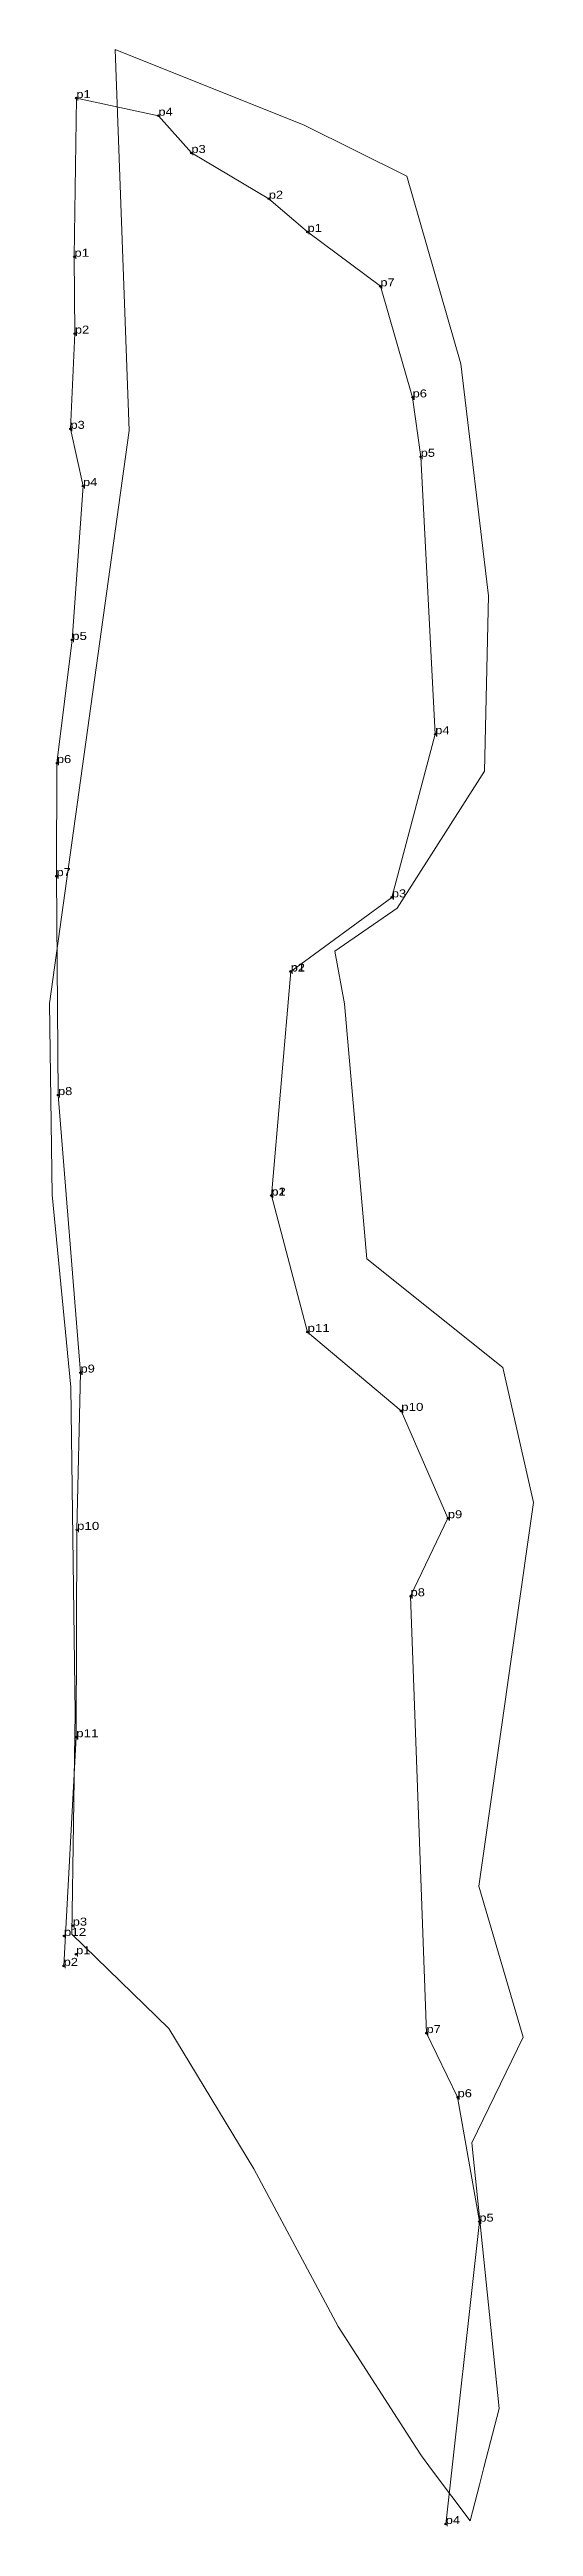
# Model space of a CAD drawing. Header units: metres. Extents: x 542491 to 544428, y 1828048 to 1835349.
# Drawn here: x 544319 to 544428, y 1828048 to 1828606 of the extents above.
import ezdxf

# ---------------------------------------------------------------- set-up
doc = ezdxf.new("R2010")
doc.units = ezdxf.units.M
doc.header["$LTSCALE"] = 0.72
doc.header["$PDMODE"] = 32
doc.header["$PDSIZE"] = 0.36
doc.layers.add('12', color=7, linetype='Continuous')
doc.layers.add('7', color=7, linetype='Continuous')
doc.layers.add('15', color=7, linetype='Continuous', lineweight=13)
doc.layers.add('2', color=7, linetype='Continuous', lineweight=13)

msp = doc.modelspace()

# ---------------------------------------------------------------- linework, layer by layer
at = {"layer": '15'}
msp.add_lwpolyline([(544407.99, 1828048.78), (544415.55, 1828116.87), (544410.66, 1828144.88), (544403.66, 1828159.31), (544400.09, 1828257.68), (544408.48, 1828275.24), (544397.95, 1828299.41), (544376.89, 1828317.17), (544368.79, 1828347.88), (544373.11, 1828398.33), (544395.87, 1828415.02), (544405.63, 1828451.77), (544402.36, 1828514.22), (544400.54, 1828527.59), (544393.29, 1828552.61), (544376.9, 1828564.85), (544368.19, 1828572.33), (544350.78, 1828582.63), (544343.36, 1828591.02), (544324.9, 1828594.98), (544324.44, 1828559.27), (544324.57, 1828541.96), (544323.58, 1828520.52), (544326.4, 1828507.63), (544323.94, 1828472.99), (544320.53, 1828445.27), (544320.44, 1828419.81), (544320.78, 1828370.51), (544325.84, 1828308.03), (544325.04, 1828272.62), (544324.86, 1828225.94), (544322.05, 1828174.45)], dxfattribs=at)
at = {"layer": '2'}
msp.add_lwpolyline([(544333.6, 1828605.92), (544376.18, 1828588.87), (544399.27, 1828577.39), (544411.41, 1828535.19), (544417.6, 1828482.91), (544416.68, 1828443.43), (544397.07, 1828412.62), (544383.06, 1828402.92), (544385.25, 1828391.07), (544390.27, 1828333.62), (544420.84, 1828309.2), (544427.71, 1828278.76), (544415.46, 1828192.37), (544425.43, 1828158.44), (544413.86, 1828134.58), (544419.98, 1828074.77), (544416.58, 1828061.51), (544415.58, 1828057.61), (544413.51, 1828049.53), (544405.04, 1828060.78), (544402.52, 1828064.12), (544401.23, 1828066.12), (544383.8, 1828093.28), (544364.85, 1828128.78), (544345.69, 1828160.33), (544323.88, 1828181.6), (544324.64, 1828231.43), (544323.64, 1828304.77), (544319.45, 1828348.04), (544318.88, 1828391.15), (544336.77, 1828520.18)], close=True, dxfattribs=at)
at = {"layer": '7'}
for p in [(544324.9, 1828594.98), (544343.36, 1828591.02), (544350.78, 1828582.63), (544368.19, 1828572.33), (544376.9, 1828564.85), (544324.44, 1828559.27), (544393.29, 1828552.61), (544324.57, 1828541.96), (544400.54, 1828527.59), (544323.58, 1828520.52), (544402.36, 1828514.22), (544326.4, 1828507.63), (544323.94, 1828472.99), (544405.63, 1828451.77), (544320.53, 1828445.27), (544320.44, 1828419.81), (544395.87, 1828415.02), (544373.11, 1828398.33), (544373.13, 1828398.39), (544320.78, 1828370.51), (544368.76, 1828347.9), (544368.79, 1828347.88), (544376.89, 1828317.17), (544325.84, 1828308.03), (544397.95, 1828299.41), (544408.48, 1828275.24), (544325.04, 1828272.62), (544400.09, 1828257.68), (544324.86, 1828225.94), (544322.1, 1828181.19), (544324.09, 1828183.52), (544322.05, 1828174.45), (544324.85, 1828177.08), (544403.66, 1828159.31), (544410.66, 1828144.88), (544415.55, 1828116.87), (544407.99, 1828048.78)]:
    msp.add_point(p, dxfattribs=at)

# ---------------------------------------------------------------- texts
at = {"layer": '12'}
for s, width, p in [('p1', 1.2, (544324.9, 1828594.98)), ('p4', 1.2, (544343.36, 1828591.02)), ('p3', 1.2, (544350.78, 1828582.63)), ('p2', 1.2, (544368.19, 1828572.33)), ('p1', 1.2, (544376.9, 1828564.85)), ('p1', 1.25, (544324.44, 1828559.27)), ('p7', 1.2, (544393.29, 1828552.61)), ('p2', 1.2, (544324.57, 1828541.96)), ('p6', 1.2, (544400.54, 1828527.59)), ('p3', 1.2, (544323.58, 1828520.52)), ('p5', 1.2, (544402.36, 1828514.22)), ('p4', 1.2, (544326.4, 1828507.63)), ('p5', 1.25, (544323.94, 1828472.99)), ('p4', 1.2, (544405.63, 1828451.77)), ('p6', 1.2, (544320.53, 1828445.27)), ('p7', 1.2, (544320.44, 1828419.81)), ('p3', 1.2, (544395.87, 1828415.02)), ('p2', 1.2, (544373.11, 1828398.33)), ('p1', 1.2, (544373.13, 1828398.39)), ('p8', 1.2, (544320.78, 1828370.51)), ('p1', 1.2, (544368.76, 1828347.9)), ('p2', 1.2, (544368.79, 1828347.88)), ('p11', 1.25, (544376.89, 1828317.17)), ('p9', 1.2, (544325.84, 1828308.03)), ('p10', 1.25, (544397.95, 1828299.41)), ('p10', 1.25, (544325.04, 1828272.62)), ('p9', 1.2, (544408.48, 1828275.24)), ('p8', 1.2, (544400.09, 1828257.68)), ('p11', 1.25, (544324.86, 1828225.94)), ('p3', 1.2, (544324.09, 1828183.52)), ('p12', 1.25, (544322.1, 1828181.19)), ('p2', 1.2, (544322.05, 1828174.45)), ('p1', 1.2, (544324.85, 1828177.08)), ('p7', 1.2, (544403.66, 1828159.32)), ('p6', 1.2, (544410.66, 1828144.88)), ('p5', 1.2, (544415.55, 1828116.87)), ('p4', 1.2, (544407.99, 1828048.78))]:
    msp.add_text(s, height=1.8, dxfattribs=dict(at, width=width)).set_placement(p)

doc.saveas('drawing.dxf')
